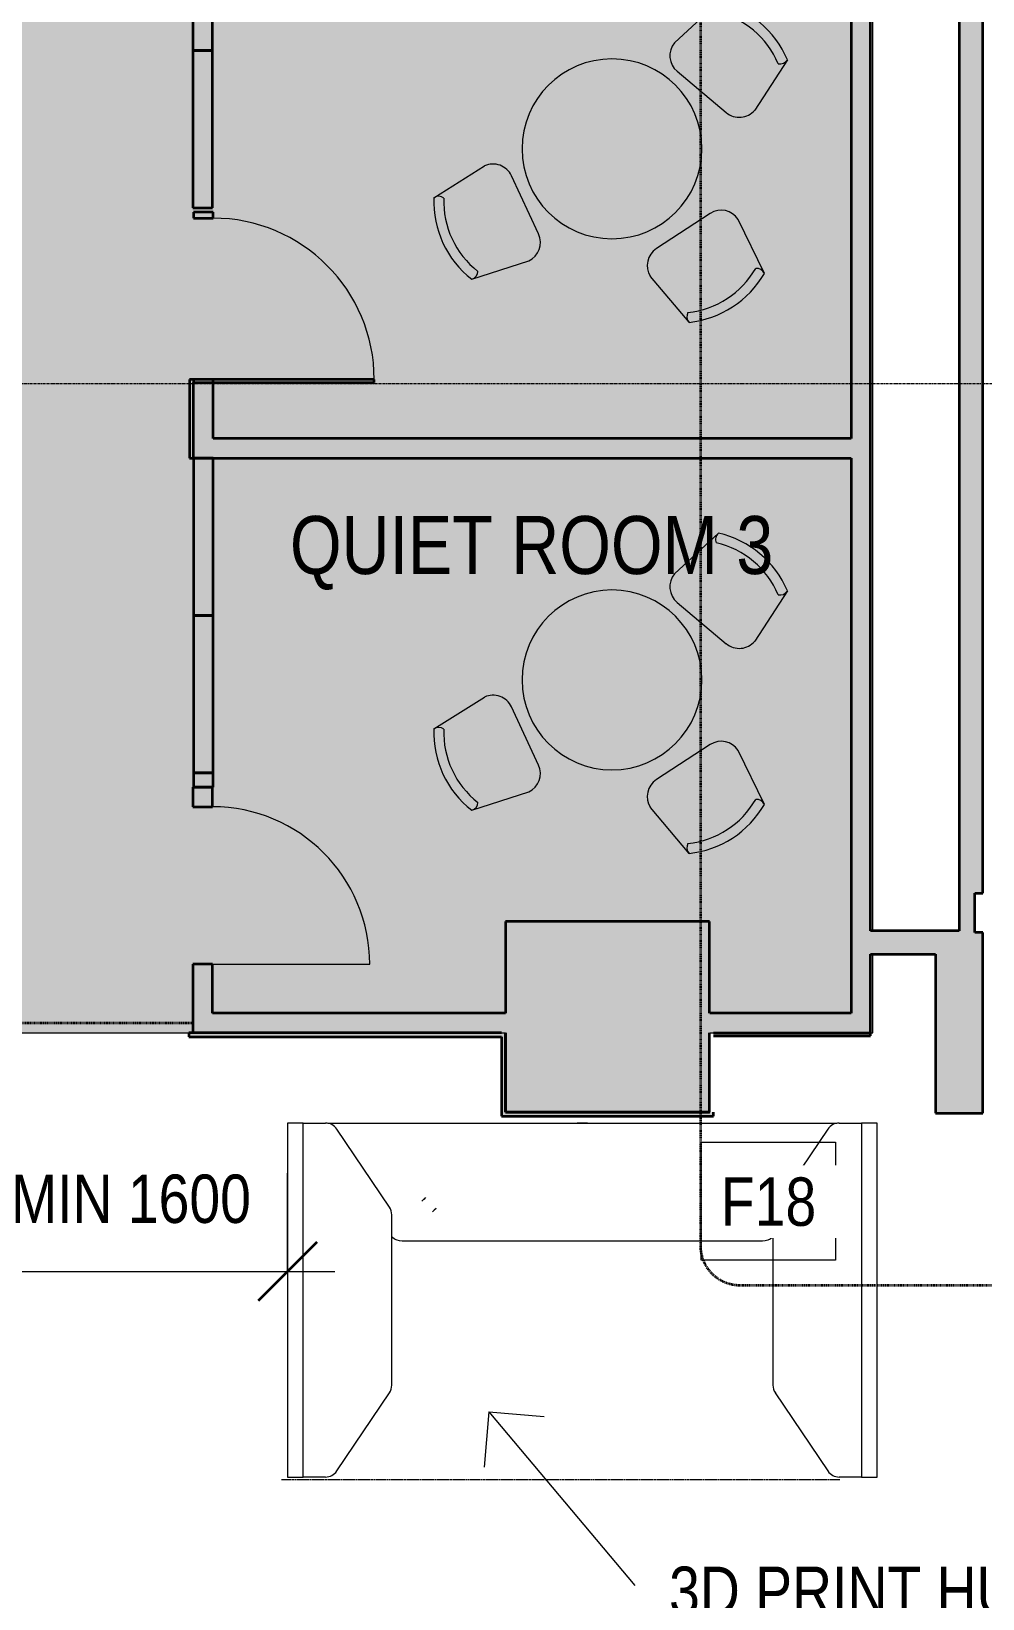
# Model space of a CAD drawing. Header units: millimetres. Extents: x -31381 to 39197, y -15686 to 26001.
# Drawn here: x 13402 to 18242, y -3419 to 4549 of the extents above; entities that cross this region are included whole.
import ezdxf

# ---------------------------------------------------------------- set-up
doc = ezdxf.new("R2010")
doc.units = ezdxf.units.MM
for name, pattern in [('BVNDH-Dash', [6, 3, -3]), ('BVNDH-Grid Line', [22.225, 12.7, -3.175, 3.175, -3.175]), ('BVNDH-Overhead', [6, 4, -2])]:
    doc.linetypes.add(name, pattern=pattern)
for name, color, linetype, lineweight in [('A-ANNO-DIMS', 211, 'Continuous', 9), ('A-ANNO-DIMS-100', 211, 'Continuous', 9), ('A-ANNO-SYMB', 150, 'Continuous', 9), ('A-AREA', 32, 'BVNDH-Dash', 35), ('A-AREA-IDEN', 2, 'Continuous', 9), ('A-COLS', 52, 'Continuous', 13), ('A-DETL-GENF', 92, 'Continuous', 9), ('A-DETL-THIN', 151, 'Continuous', 9), ('A-DOOR', 31, 'Continuous', 13), ('A-GLAZ-CURT', 52, 'Continuous', 13), ('A-WALL', 113, 'Continuous', 13), ('A-WALL-PATT', 111, 'Continuous', 13), ('G-ANNO-TEXT', 231, 'Continuous', 9), ('G-IMPT', 8, 'Continuous', 9), ('I-FURN', 30, 'Continuous', 13), ('I-WALL', 2, 'Continuous', 13), ('S-GRID', 1, 'Continuous', 9)]:
    doc.layers.add(name, color=color, linetype=linetype, lineweight=lineweight)
doc.styles.add('Arial Narrow_1', font='ARIALN.TTF', dxfattribs={"height": 294.984802})
doc.styles.add('Arial Narrow_2', font='ARIALN.TTF', dxfattribs={"height": 245.820669})
doc.dimstyles.new('BVNDH_2_5mm_with_CL_ROUNDED', dxfattribs={"dimscale": 304.8, "dimtxt": 250, "dimasz": 0.984252, "dimexe": 0.787402, "dimexo": 0.0625, "dimgap": 0.574147, "dimtad": 1, "dimdec": 0, "dimrnd": 10, "dimzin": 0, "dimdsep": 46, "dimtxsty": 'Arial Narrow_2', "dimblk1": 'OBLIQUE', "dimblk2": 'OBLIQUE', "dimsah": 1, "dimcen": 0.09, "dimdle": 0.787402, "dimazin": 0, "dimtfac": 1, "dimtdec": 4, "dimtix": 1, "dimtmove": 0, "dimatfit": 3, "dimfxl": 1.64042, "dimfxlon": 1, "dimtvp": 1, "dimtolj": 1, "dimtzin": 0, "dimarcsym": 2})

# ---------------------------------------------------------------- blocks, each defined once
blk = doc.blocks.new('System Panel - Glazed-401613-Level 9 201 Kent St 1_100')
at = {"layer": 'A-GLAZ-CURT'}
blk.add_hatch(color=254, dxfattribs=at).paths.add_polyline_path([(400, -150), (400, -50), (-400, -50), (-400, -150), (364.6, -150)], flags=0)
at = {"layer": 'A-GLAZ-CURT', "color": 47, "lineweight": 35}
for p, q in [((400, -50), (-400, -50)), ((-400, -50), (-400, -150)), ((400, -150), (400, -50)), ((-400, -150), (400, -150))]:
    blk.add_line(p, q, dxfattribs=at)
blk = doc.blocks.new('System Panel - Glazed-2411849-Level 9 201 Kent St 1_100')
at = {"layer": 'A-GLAZ-CURT'}
blk.add_hatch(color=254, dxfattribs=at).paths.add_polyline_path([(36.4, -50), (-36.4, -50), (-36.4, -150), (36.4, -150), (36.4, -53)], flags=0)
at = {"layer": 'A-GLAZ-CURT', "color": 47, "lineweight": 35}
for p, q in [((36.4, -50), (-36.4, -50)), ((-36.4, -50), (-36.4, -150)), ((36.4, -150), (36.4, -50)), ((-36.4, -150), (36.4, -150))]:
    blk.add_line(p, q, dxfattribs=at)
blk = doc.blocks.new('Round_Coffee_Table_2405 - Round_Coffee_Table_2405-400399-Level 9 201 Kent St 1_100')
at = {"layer": 'I-FURN', "lineweight": 9}
for start, end in [(360, 180), (180, 360)]:
    blk.add_arc((0, 0), 457.2, start, end, dxfattribs=at)
blk = doc.blocks.new('Chair-Desk - Chair-Desk-401080-Level 9 201 Kent St 1_100')
at = {"layer": 'I-FURN', "lineweight": 9}
for p, q in [((-228.6, 0), (-266.4, -302.4)), ((228.6, 0), (265.8, -302.4)), ((-163.6, -405.3), (163, -405.3))]:
    blk.add_line(p, q, dxfattribs=at)
for centre, radius, start, end in [((-186, -6.7), 43.1, 170.99707, 243.1852), ((0, -446.9), 502, 62.90887, 117.09113), ((0, -446.9), 451.2, 62.90887, 117.09113), ((186, -6.7), 43.1, 296.8148, 9.00293), ((-163.6, -302.4), 102.8, 180, 270), ((163, -302.4), 102.8, 270, 0)]:
    blk.add_arc(centre, radius, start, end, dxfattribs=at)
blk = doc.blocks.new('Columns13 - Columns-1587185-Level 9 201 Kent St 1_100')
at = {"layer": 'A-WALL-PATT'}
h = blk.add_hatch(color=254, dxfattribs=at)
h.paths.add_polyline_path([(12980.5, -7571), (14019.9, -7571), (14019.9, -7168.3), (12980.5, -7168.3)], flags=0)
h.paths.add_polyline_path([(14019.9, -7068.3), (14019.9, -6601.6), (12980.5, -6601.6), (12980.5, -7068.3), (13607.1, -7068.3)], flags=0)
at = {"layer": 'A-WALL', "color": 47, "lineweight": 35}
for p, q in [((14019.9, -6601.6), (12980.5, -6601.6)), ((12980.5, -6601.6), (12980.5, -7068.3)), ((14019.9, -7068.3), (14019.9, -6601.6)), ((12980.5, -7168.3), (12980.5, -7571)), ((14019.9, -7571), (14019.9, -7168.3)), ((12980.5, -7571), (14019.9, -7571))]:
    blk.add_line(p, q, dxfattribs=at)
blk = doc.blocks.new('3d Print Hut1 - 3d Print Hut-1756857-Level 9 201 Kent St 1_100')
at = {"layer": 'I-FURN', "linetype": 'BVNDH-Overhead', "lineweight": 9}
blk.add_line((14569.3, -2966.1), (17411.3, -2966.1), dxfattribs=at)
blk = doc.blocks.new('Furniture 10 - 3D Print Hut Cropped_sat-1760786-Level 9 201 Kent St 1_100')
at = {"layer": 'G-IMPT'}
for p, q in [((80, 1800), (0, 1800)), ((0, 1800), (0, 0)), ((80, 0), (80, 1800)), ((80, 1800), (192.7, 1800)), ((206.5, 1798.3), (205.6, 1800)), ((518.1, 1372.1), (250.8, 1769.1)), ((1473.4, 1801.5), (1526.6, 1801.5)), ((1473.4, 1801.5), (1473.4, 1800)), ((1526.6, 1800), (1526.6, 1801.5)), ((2749.2, 1769.1), (2481.9, 1372.1)), ((2794.4, 1800), (2793.5, 1798.3)), ((2807.3, 1800), (2920, 1800)), ((3000, 1800), (2920, 1800)), ((2920, 1800), (2920, 0)), ((3000, 0), (3000, 1800)), ((692.3, 1411.9), (683.1, 1402.7)), ((702.2, 1421.8), (692.3, 1411.8)), ((702.5, 1420.7), (693, 1411.1)), ((737.5, 1348.2), (746.8, 1357.5)), ((746.1, 1358.2), (755.6, 1367.7)), ((746.8, 1357.5), (756.8, 1367.5)), ((2243.2, 1367.5), (2253.2, 1357.5)), ((2244.4, 1367.7), (2253.9, 1358.2)), ((2253.2, 1357.5), (2262.5, 1348.2)), ((2307, 1411.1), (2297.5, 1420.7)), ((2307.7, 1411.8), (2297.8, 1421.8)), ((2316.9, 1402.7), (2307.7, 1411.9)), ((530, 467), (530, 1333)), ((2470, 1333), (2470, 467)), ((250.8, 30.9), (518.1, 427.9)), ((2481.9, 427.9), (2749.2, 30.9)), ((0, 0), (80, 0)), ((192.7, 0), (80, 0)), ((2920, 0), (2807.3, 0)), ((2920, 0), (3000, 0))]:
    blk.add_line(p, q, dxfattribs=at)
at = {"layer": 'G-IMPT', "flags": 128}
for points in [[(205.6, 1800), (493.2, 1800), (780.9, 1800), (1068.5, 1800), (1356.2, 1800), (1643.8, 1800), (1931.5, 1800), (2219.1, 1800), (2506.8, 1800), (2794.4, 1800)], [(583, 1200), (569.7, 1201.1), (556.9, 1204.4), (544.7, 1209.9), (533.7, 1217.4), (529.8, 1220.9)], [(2417, 1200), (2213.3, 1200), (2009.5, 1200), (1805.7, 1200), (1601.9, 1200), (1398.1, 1200), (1194.3, 1200), (990.5, 1200), (786.7, 1200), (583, 1200)], [(2470.2, 1220.9), (2466.2, 1217.4), (2455.3, 1209.9), (2443.1, 1204.4), (2430.3, 1201.1), (2417, 1200)]]:
    blk.add_lwpolyline(points, dxfattribs=at)
at = {"layer": 'G-IMPT'}
for centre, start, end in [((192.7, 1730), 33.95003, 90), ((2807.3, 1730), 90, 146.04997), ((460, 1333), 360, 33.95003), ((2540, 1333), 146.04997, 180), ((460, 467), 326.04997, 360), ((2540, 467), 180, 213.95003), ((192.7, 70), 270, 326.04997), ((2807.3, 70), 213.95003, 270)]:
    blk.add_arc(centre, 70, start, end, dxfattribs=at)
blk = doc.blocks.new('Furniture 10 - Furniture 10-1760788-Level 9 201 Kent St 1_100')
blk.add_blockref('Furniture 10 - 3D Print Hut Cropped_sat-1760786-Level 9 201 Kent St 1_100', (14391.6, -2954.5))
blk = doc.blocks.new('Concept Single Door_DOR - 800 x 2075-2411839-Level 9 201 Kent St 1_100')
at = {"layer": 'A-DOOR', "color": 67}
blk.add_line((400, 50), (400, 850), dxfattribs=at)
blk.add_arc((400, 50), 800, 90, 180, dxfattribs=at)
blk = doc.blocks.new('Concept Single Door_DOR - 820 x 2100-1321163-Level 9 201 Kent St 1_100')
at = {"layer": 'A-DOOR', "color": 67}
blk.add_line((410, 50), (410, 870), dxfattribs=at)
blk.add_arc((410, 50), 820, 90, 180, dxfattribs=at)
blk = doc.blocks.new('DIMBLOCK7-Level 9 201 Kent St 1_100')
at = {"layer": 'A-ANNO-DIMS-100'}
for p, q in [((13105.5, -1255.1), (13105.5, -1995.1)), ((13105.5, -1755.1), (13105.5, -1255.1)), ((14705.5, -1255.1), (14705.5, -1995.1)), ((14705.5, -1755.1), (14705.5, -1255.1)), ((12865.5, -1755.1), (14945.5, -1755.1))]:
    blk.add_line(p, q, dxfattribs=at)
at = {"layer": 'A-ANNO-DIMS-100', "lineweight": 35}
for p, q in [((13105.5, -1755.1), (13255.5, -1605.1)), ((14705.5, -1755.1), (14855.5, -1605.1)), ((13105.5, -1755.1), (12955.5, -1905.1)), ((14705.5, -1755.1), (14555.5, -1905.1))]:
    blk.add_line(p, q, dxfattribs=at)
at = {"layer": 'A-ANNO-DIMS-100', "color": 0, "insert": (13298.4, -1262.8), "char_height": 245.82, "width": 1457.143, "attachment_point": 1, "line_spacing_factor": 0.968573, "style": 'Arial Narrow_2'}
blk.add_mtext('MIN 1600', dxfattribs=at)
blk = doc.blocks.new('_Oblique')
at = {"color": 0, "linetype": 'ByBlock', "lineweight": -2}
blk.add_line((-0.5, -0.5), (0.5, 0.5), dxfattribs=at)

msp = doc.modelspace()

# ---------------------------------------------------------------- hatches: boundary and pattern name
at = {"layer": 'A-DETL-GENF'}
h = msp.add_hatch(color=9, dxfattribs=at)
h.paths.add_polyline_path([(-28729.7, -11131.1), (-25160.5, -11131.1), (-25160.5, -9801.1), (-24535.5, -9801.1), (-24535.5, -11131.1), (-14359.1, -11131.1), (-14359.1, -9801.1), (-13734.1, -9801.1), (-13734.1, -11131.1), (-3550.9, -11131.1), (-3550.9, -9801.1), (-2925.9, -9801.1), (-2925.9, -11131.1), (780.2, -11131.1), (780.2, -5814.1), (880.2, -5814.1), (880.2, -542.9), (855.3, -542.9), (855.3, -4575.8), (-2473.7, -4575.8), (-2473.7, -542.9), (-2523.7, -542.9), (-2523.7, -342.9), (-1898.7, -342.9), (-1898.7, 1233.2), (-4518.7, 1233.2), (-4518.7, 708.2), (-4718.7, 708.2), (-4718.7, 858.2), (-5143.7, 858.2), (-5143.7, 1658.2), (-4718.7, 1658.2), (-4718.7, 5612.8), (-7543.7, 5612.8), (-7543.7, 4981), (-6089.3, 4981), (-6089.3, 4931), (-7543.7, 4931), (-7543.7, 4099.7), (-6089.3, 4099.7), (-6089.3, 4049.7), (-7543.7, 4049.7), (-7543.7, 3243.2), (-6089.3, 3243.2), (-6089.3, 3193.2), (-7543.7, 3193.2), (-7543.7, 2387.3), (-6089.3, 2387.3), (-6089.3, 2337.3), (-7543.7, 2337.3), (-7543.7, 1558.2), (-6093.7, 1558.2), (-6093.7, 1358.2), (-6203.7, 1358.2), (-6203.7, 1333.2), (-6843.7, 1333.2), (-6843.7, -342.9), (-4718.7, -342.9), (-4718.7, -111.8), (-4518.7, -111.8), (-4518.7, -342.9), (-3343.7, -342.9), (-3343.7, -542.9), (-3393.7, -542.9), (-3393.7, -4481.8), (-3403.7, -4481.8), (-3403.7, -4486.8), (-10713.7, -4486.8), (-10713.7, -4536.8), (-10813.7, -4536.8), (-10813.7, -4486.8), (-10833.7, -4486.8), (-10833.7, -4536.8), (-14983.7, -4536.8), (-14983.7, -361.8), (-14078.7, -361.8), (-14078.7, 11598.2), (-14148.9, 11598.2), (-14148.9, 16903.2), (-14153.7, 16903.2), (-14153.7, 17003.2), (886.3, 17003.2), (886.3, 13043.2), (-1868.3, 13043.2), (-1868.3, 11698.2), (-732.1, 11698.2), (-732.1, 11498.2), (-1698.7, 11498.2), (-1698.7, 11378.2), (-1898.7, 11378.2), (-1898.7, 11498.2), (-4518.7, 11498.2), (-4518.7, 11398.2), (-4718.7, 11398.2), (-4718.7, 11498.2), (-5943.7, 11498.2), (-5943.7, 9918.2), (-7543.7, 9918.2), (-7543.7, 9171.2), (-6089.3, 9171.2), (-6089.3, 9121.2), (-7543.7, 9121.2), (-7543.7, 8339.3), (-6089.3, 8339.3), (-6089.3, 8289.3), (-7543.7, 8289.3), (-7543.7, 7505.4), (-6089.3, 7505.4), (-6089.3, 7455.4), (-7543.7, 7455.4), (-7543.7, 6671.4), (-6089.3, 6671.4), (-6089.3, 6621.4), (-7543.7, 6621.4), (-7543.7, 5812.8), (-4718.7, 5812.8), (-4718.7, 10398.2), (-4518.7, 10398.2), (-4518.7, 9983.2), (-1898.7, 9983.2), (-1898.7, 10378.2), (-1698.7, 10378.2), (-1698.7, 10258.2), (146.3, 10258.2), (146.3, 11698.2), (6682.5, 11698.2), (9252.5, 9128.2), (12414.3, 9128.2), (12414.3, -442.9), (12364.3, -442.9), (12364.3, -541.8), (14223.3, -541.8), (14223.3, -192.9), (14323.3, -192.9), (14323.3, -442.9), (15813.8, -442.9), (15813.8, 23.8), (16853.3, 23.8), (16853.3, -442.9), (17572.5, -442.9), (17572.5, 2379.8), (14326.3, 2379.8), (14326.3, 707.1), (14323.3, 707.1), (14323.3, 607.1), (14223.3, 607.1), (14223.3, 707.1), (14226.3, 707.1), (14226.3, 2379.8), (14206.3, 2379.8), (14206.3, 2779.8), (15146.3, 2779.8), (15146.3, 2764.8), (14326.3, 2764.8), (14326.3, 2479.8), (17572.5, 2479.8), (17572.5, 5251.5), (14323.3, 5251.5), (14323.3, 3651.5), (14223.3, 3651.5), (14223.3, 5251.5), (14203.3, 5251.5), (14203.3, 5651.5), (15143.3, 5651.5), (15143.3, 5636.5), (14323.3, 5636.5), (14323.3, 5351.5), (17572.5, 5351.5), (17572.5, 8028.2), (14323.3, 8028.2), (14323.3, 6471.5), (14223.3, 6471.5), (14223.3, 8143.2), (17572.5, 8143.2), (17572.5, 8173.5), (17672.5, 8173.5), (17672.5, 7573.5), (17683.3, 7573.5), (17682.7, 8178.2), (17009.9, 8178.2), (17009.9, 14235.4), (15494.5, 14235.4), (7373.3, 22319.3), (7373.3, 22321.1), (6922.2, 22321.1), (6922.2, 23648.2), (-13748.7, 23648.2), (-13748.8, 22308.7), (-14373.8, 22308.7), (-14373.8, 23648.7), (-24548.7, 23648.2), (-24548.8, 22309), (-25173.8, 22309), (-25173.8, 23649), (-27487.6, 23648.2), (-28729.7, 22382.8), (-28729.7, -11128.9)], flags=0)
h.paths.add_polyline_path([(-28725.7, -7564.5), (-28725.7, -6925.3), (-27689.8, -6925.3), (-27689.8, -7564.5), (-27736.4, -7564.5)], flags=0)
h.paths.add_polyline_path([(826.3, -4561.8), (826.3, -542.9), (-2373.7, -542.9), (-2373.7, -4561.8), (-388.8, -4561.8)], flags=0)
h.paths.add_polyline_path([(-14341.8, -4436.8), (-10933.7, -4436.8), (-10933.7, -542.9), (-14078.7, -542.9), (-14078.7, -461.8), (-14883.7, -461.8), (-14883.7, -4436.8), (-14588.5, -4436.8)], flags=0)
h.paths.add_polyline_path([(-7633.7, -4386.8), (-5893.7, -4386.8), (-5893.7, -4278.5), (-5793.7, -4278.5), (-5793.7, -4386.8), (-3493.7, -4386.8), (-3493.7, -542.9), (-5793.7, -542.9), (-5793.7, -3516.5), (-5893.7, -3516.5), (-5893.7, -542.9), (-10713.7, -542.9), (-10713.7, -4386.8), (-7867, -4386.8)], flags=0)
h.paths.add_polyline_path([(-10813.7, -4386.8), (-10813.7, -542.9), (-10833.7, -542.9), (-10833.7, -4386.8)], flags=0)
h.paths.add_polyline_path([(-19959.8, -1009.2), (-19959.8, 19.5), (-18920.5, 19.5), (-18920.5, -1009.2), (-19944.7, -1009.2)], flags=0)
h.paths.add_polyline_path([(12233.1, -541.8), (12296.3, -541.8), (12296.3, -442.9), (12314.3, -442.9), (12314.3, 4481.2), (9381.3, 4481.2), (9381.3, -342.9), (9386.3, -342.9), (9386.3, -442.9), (11476.3, -442.9), (11476.3, -541.8)], flags=0)
h.paths.add_polyline_path([(17683.3, -541.8), (17683.3, -142.9), (17672.5, -142.9), (17672.5, -541.8)], flags=0)
h.paths.add_polyline_path([(3991.3, -524.9), (3991.3, 1468.2), (4191.3, 1468.2), (4191.3, 881), (6656.3, 881), (6656.3, 3429.5), (4191.3, 3429.5), (4191.3, 2878.2), (3991.3, 2878.2), (3991.3, 4108.2), (4191.3, 4108.2), (4191.3, 3629.5), (6656.3, 3629.5), (6656.3, 5998.2), (4191.3, 5998.2), (4191.3, 5518.2), (3991.3, 5518.2), (3991.3, 6748.2), (4191.3, 6748.2), (4191.3, 6198.2), (6656.3, 6198.2), (6656.3, 8757.1), (4191.3, 8757.1), (4191.3, 8158.2), (3991.3, 8158.2), (3991.3, 9388.2), (4191.3, 9388.2), (4191.3, 8957.1), (6656.3, 8957.1), (6656.3, 11413.2), (6571.4, 11498.2), (4191.3, 11498.2), (4191.3, 10798.2), (3991.3, 10798.2), (3991.3, 11680.2), (3983.3, 11680.2), (3983.3, 8064.2), (3991.3, 8064.2), (3991.3, 8058.2), (3983.3, 8058.2), (3983.3, 6848.2), (3991.3, 6848.2), (3991.3, 6842.2), (3983.3, 6842.2), (3983.3, 5424.2), (3991.3, 5424.2), (3991.3, 5418.2), (3983.3, 5418.2), (3983.3, 4208.2), (3991.3, 4208.2), (3991.3, 4202.2), (3983.3, 4202.2), (3983.3, 2784.2), (3991.3, 2784.2), (3991.3, 2778.2), (3983.3, 2778.2), (3983.3, 1568.2), (3991.3, 1568.2), (3991.3, 1562.2), (3983.3, 1562.2), (3983.3, -524.9)], flags=0)
h.paths.add_polyline_path([(-388.8, -342.9), (743.3, -342.9), (743.3, -202.9), (943.3, -202.9), (943.3, 842.1), (223.3, 842.1), (223.3, 867.1), (743.3, 867.1), (743.3, 1758.2), (83.8, 1758.2), (83.8, 1958.2), (743.3, 1958.2), (743.3, 4933.2), (-1698.7, 4933.2), (-1698.7, 1958.2), (-1056.2, 1958.2), (-1056.2, 1758.2), (-1698.7, 1758.2), (-1698.7, -342.9), (-765, -342.9)], flags=0)
h.paths.add_polyline_path([(433.6, -197.9), (223.3, -197.9), (223.3, -172.9), (743.3, -172.9), (743.3, -197.9)], flags=0)
h.paths.add_polyline_path([(17672.5, -22.9), (17683.3, -22.9), (17683.3, 7453.5), (17672.5, 7453.5), (17672.5, 167.1)], flags=0)
h.paths.add_polyline_path([(-4943.7, 1058.2), (-4718.7, 1058.2), (-4718.7, 1458.2), (-4943.7, 1458.2), (-4943.7, 1233.2)], flags=0)
h.paths.add_polyline_path([(-1898.7, 1433.2), (-1898.7, 4083.2), (-4518.7, 4083.2), (-4518.7, 1433.2), (-4290.2, 1433.2)], flags=0)
h.paths.add_polyline_path([(-28725.7, 3235.5), (-28725.7, 3874.7), (-27402.5, 3874.7), (-27402.5, 3419.9), (-27468.8, 3416.4), (-27467.8, 3396.4), (-27402.5, 3399.8), (-27402.5, 3235.5), (-27736.4, 3235.5)], flags=0)
h.paths.add_polyline_path([(14323.3, 3599.8), (14226.3, 3599.8), (14226.3, 3629.8), (14326.3, 3629.8), (14326.3, 3599.8)], flags=0)
h.paths.add_polyline_path([(-1898.7, 4283.2), (-1898.7, 6933.2), (-4518.7, 6933.2), (-4518.7, 4283.2), (-4502.2, 4283.2)], flags=0)
h.paths.add_polyline_path([(9401.3, 4601.2), (9406.3, 4601.2), (9406.3, 9008.2), (9401.3, 9008.2), (9401.3, 4615.2)], flags=0)
h.paths.add_polyline_path([(-1637.2, 5133.2), (743.3, 5133.2), (743.3, 5578.2), (943.3, 5578.2), (943.3, 6393.2), (743.3, 6393.2), (743.3, 6758.2), (-1698.7, 6758.2), (-1698.7, 5133.2)], flags=0)
h.paths.add_polyline_path([(-388.8, 6958.2), (743.3, 6958.2), (743.3, 7843.2), (943.3, 7843.2), (943.3, 8643.2), (743.3, 8643.2), (743.3, 9483.2), (-673.7, 9483.2), (-673.7, 8358.2), (-1698.7, 8358.2), (-1698.7, 6958.2)], flags=0)
h.paths.add_polyline_path([(-4518.7, 7133.2), (-1898.7, 7133.2), (-1898.7, 9783.2), (-4518.7, 9783.2), (-4518.7, 8358.2)], flags=0)
h.paths.add_polyline_path([(-873.7, 8558.2), (-873.7, 9483.2), (-1698.7, 9483.2), (-1698.7, 8558.2), (-1082.1, 8558.2)], flags=0)
h.paths.add_polyline_path([(-27402.5, 8636.5), (-28725.7, 8636.5), (-28725.7, 9275.7), (-27402.5, 9275.7), (-27402.5, 8657.2)], flags=0)
h.paths.add_polyline_path([(9381.3, 8971.1), (9381.3, 9028.2), (9324.2, 9028.2), (9344.8, 9007.6)], flags=0)
h.paths.add_polyline_path([(346.3, 9683.2), (743.3, 9683.2), (743.3, 11498.2), (346.3, 11498.2), (346.3, 10058.2), (-1698.7, 10058.2), (-1698.7, 9683.2), (146.3, 9683.2)], flags=0)
h.paths.add_polyline_path([(16853.3, 11157.2), (15803.3, 11157.2), (15803.3, 12222.2), (16873.3, 12222.2), (16873.3, 11157.2)], flags=0)
h.paths.add_polyline_path([(-19959.8, 11203.6), (-19959.8, 12171.3), (-18920.5, 12171.3), (-18920.5, 11203.6), (-19321.8, 11203.6)], flags=0)
h.paths.add_polyline_path([(-4518.7, 11698.2), (-2068.3, 11698.2), (-2068.3, 16903.2), (-10083.5, 16903.2), (-10083.5, 11698.2), (-6268.3, 11698.2), (-6268.3, 16898.2), (-6068.3, 16898.2), (-6068.3, 11698.2), (-4596.2, 11698.2)], flags=0)
h.paths.add_polyline_path([(-13010.8, 11698.2), (-10283.5, 11698.2), (-10283.5, 16903.2), (-14048.9, 16903.2), (-14048.9, 11698.2), (-13643.7, 11698.2)], flags=0)
h.paths.add_polyline_path([(3943.3, 11703.2), (963.3, 11703.2), (963.3, 11718.2), (3971.3, 11718.2), (3971.3, 11703.2), (3961.3, 11703.2)], flags=0)
h.paths.add_polyline_path([(743.3, 13143.2), (786.3, 13143.2), (786.3, 16903.2), (-1868.3, 16903.2), (-1868.3, 13143.2), (346.3, 13143.2)], flags=0)
h.paths.add_polyline_path([(15608, 14510.4), (7667.4, 22451), (7667.4, 23931), (-27592.6, 23931), (-27599.6, 23924), (7646.7, 23923.1), (7648.2, 22433.7), (15595.6, 14522.7)], flags=0)
h.paths.add_polyline_path([(-27688.8, 19436.5), (-28725.7, 19436.5), (-28725.7, 20075.7), (-27688.8, 20075.7), (-27688.8, 19894.9)], flags=0)
h.paths.add_polyline_path([(-3077.4, 22306.3), (-3573.7, 22306.3), (-3573.7, 23646.3), (-2948.7, 23646.3), (-2948.7, 22306.3), (-3060.2, 22306.3)], flags=0)
h.paths.add_polyline_path([(-28992.7, 22507.6), (-27738.8, 23784.8), (-28992.7, 22530.9)], flags=0)
at = {"layer": 'A-WALL-PATT', "lineweight": 9}
for color, points in [(9, [(17572.5, -442.9), (17672.5, -442.9), (17672.5, 8173.5), (17572.5, 8173.5), (17572.5, -418.9)]), (256, [(18242.5, -951.5), (18242.5, -32.9), (18202.5, -32.9), (18202.5, 167.1), (18242.5, 167.1), (18242.5, 8173.5), (18122.5, 8173.5), (18122.5, -951.5)]), (256, [(14226.3, 2379.8), (14226.3, 2779.8), (14206.3, 2779.8), (14206.3, 2379.8)]), (256, [(14336.8, 2764.8), (15146.3, 2764.8), (15146.3, 2779.8), (14326.3, 2779.8), (14326.3, 2764.8)]), (9, [(16440.4, 2379.8), (17572.5, 2379.8), (17572.5, 2479.8), (14226.3, 2479.8), (14226.3, 2379.8), (14336.8, 2379.8)]), (256, [(18071.9, -142.9), (18122.5, -142.9), (18122.5, -22.9), (17672.5, -22.9), (17672.5, -142.9), (18002.5, -142.9)]), (256, [(18122.5, -831.5), (18122.5, -142.9), (18002.5, -142.9), (18002.5, -831.5), (18018.2, -831.5)]), (9, [(17672.5, -542.9), (17672.5, -442.9), (14223.3, -442.9), (14223.3, -542.9), (17492.3, -542.9)]), (256, [(14336.8, -562.9), (15793.8, -562.9), (15793.8, -542.9), (14203.3, -542.9), (14203.3, -562.9), (14323.3, -562.9)]), (256, [(15793.8, -965.7), (15813.8, -965.7), (15813.8, -542.9), (15793.8, -542.9), (15793.8, -945.7)]), (256, [(17492.3, -557.9), (17672.5, -557.9), (17672.5, -542.9), (16873.3, -542.9), (16873.3, -557.9), (16966.4, -557.9)]), (256, [(18018.2, -951.5), (18122.5, -951.5), (18122.5, -831.5), (18002.5, -831.5), (18002.5, -951.5)]), (256, [(16632.4, -965.7), (16873.3, -965.7), (16873.3, -945.7), (15813.8, -945.7), (15813.8, -965.7), (16511.2, -965.7)])]:
    msp.add_hatch(color=color, dxfattribs=at).paths.add_polyline_path(points, flags=0)
h = msp.add_hatch(color=256, dxfattribs=at)
h.paths.add_polyline_path([(14326.3, 2479.8), (14326.3, 2779.8), (14226.3, 2779.8), (14226.3, 2479.8)], flags=0)
h.paths.add_polyline_path([(14326.3, 3599.8), (14326.3, 3629.8), (14226.3, 3629.8), (14226.3, 3599.8), (14323.3, 3599.8)], flags=0)
h = msp.add_hatch(color=9, dxfattribs=at)
h.paths.add_polyline_path([(14323.3, -442.9), (14323.3, -192.9), (14223.3, -192.9), (14223.3, -442.9)], flags=0)
h.paths.add_polyline_path([(14323.3, 607.1), (14323.3, 707.1), (14223.3, 707.1), (14223.3, 607.1), (14226.3, 607.1)], flags=0)

# ---------------------------------------------------------------- linework, layer by layer
at = {"layer": 'A-ANNO-SYMB', "linetype": 'BVNDH-Dash', "lineweight": 35}
for p, q in [((16806.3, 8947.3), (16806.3, -1624.9)), ((17006.3, -1824.9), (34400, -1824.9))]:
    msp.add_line(p, q, dxfattribs=at)
msp.add_arc((17006.3, -1624.9), 200, 180, 270, dxfattribs=at)
at = {"layer": 'A-AREA'}
msp.add_line((14223.3, -492.9), (12364.3, -492.9), dxfattribs=at)
at = {"layer": 'A-DETL-THIN'}
for p, q in [((17683.3, -22.9), (17683.3, 7453.5)), ((17683.3, -541.8), (17683.3, -142.9)), ((12364.3, -541.8), (14223.3, -541.8)), ((17672.5, -541.8), (17683.3, -541.8))]:
    msp.add_line(p, q, dxfattribs=at)
at = {"layer": 'A-WALL', "color": 47, "lineweight": 35}
for p, q in [((17672.5, -22.9), (17672.5, 7453.5)), ((17572.5, 5251.5), (17572.5, 2479.8)), ((17572.5, 2479.8), (14326.3, 2479.8)), ((14226.3, 2379.8), (17572.5, 2379.8)), ((17572.5, 2379.8), (17572.5, -442.9)), ((14323.3, 707.1), (14223.3, 707.1)), ((14223.3, 707.1), (14223.3, 607.1)), ((14323.3, 607.1), (14323.3, 707.1)), ((14223.3, 607.1), (14323.3, 607.1)), ((17672.5, -542.9), (17672.5, -142.9)), ((14323.3, -192.9), (14223.3, -192.9)), ((14223.3, -192.9), (14223.3, -542.9)), ((14323.3, -442.9), (14323.3, -192.9)), ((15813.8, -442.9), (14323.3, -442.9)), ((17572.5, -442.9), (16853.3, -442.9)), ((16873.3, -542.9), (17672.5, -542.9))]:
    msp.add_line(p, q, dxfattribs=at)
at = {"layer": 'A-WALL', "lineweight": 35}
for p, q in [((14326.3, 3629.8), (14226.3, 3629.8)), ((14226.3, 3629.8), (14226.3, 3599.8)), ((14226.3, 3599.8), (14326.3, 3599.8)), ((14326.3, 3599.8), (14326.3, 3629.8)), ((14226.3, 2779.8), (14226.3, 2764.8)), ((14326.3, 2479.8), (14326.3, 2779.8))]:
    msp.add_line(p, q, dxfattribs=at)
at = {"layer": 'A-WALL', "color": 67}
for p, q in [((15793.8, -542.9), (15813.8, -542.9)), ((16853.3, -542.9), (16873.3, -542.9))]:
    msp.add_line(p, q, dxfattribs=at)
at = {"layer": 'G-ANNO-TEXT', "color": 7}
for q in [(15705.1, -2750.7), (16011.1, -2493.2), (16471.9, -3351.4)]:
    msp.add_line((15729.3, -2468.9), q, dxfattribs=at)
at = {"layer": 'G-ANNO-TEXT', "color": 7, "flags": 128}
msp.add_lwpolyline([(16810.4, -1098), (17492.9, -1098), (17492.9, -1698.8), (16810.4, -1698.8)], close=True, dxfattribs=at)
at = {"layer": 'I-WALL', "lineweight": 35}
for p, q in [((18242.5, 167.1), (18242.5, 8053.5)), ((18122.5, 7453.5), (18122.5, -22.9)), ((14206.3, 2779.8), (14206.3, 2379.8)), ((15146.3, 2779.8), (14206.3, 2779.8)), ((14226.3, 2379.8), (14226.3, 2764.8)), ((14226.3, 2764.8), (15146.3, 2764.8)), ((15146.3, 2764.8), (15146.3, 2779.8)), ((14206.3, 2379.8), (14226.3, 2379.8)), ((18202.5, -32.9), (18202.5, 167.1)), ((18202.5, 167.1), (18242.5, 167.1)), ((18122.5, -22.9), (17672.5, -22.9)), ((18242.5, -32.9), (18202.5, -32.9)), ((18242.5, -951.5), (18242.5, -32.9)), ((17672.5, -142.9), (18002.5, -142.9)), ((18002.5, -142.9), (18002.5, -951.5)), ((15793.8, -542.9), (14203.3, -542.9)), ((14203.3, -542.9), (14203.3, -562.9)), ((15813.8, -945.7), (15813.8, -542.9)), ((17672.5, -557.9), (17672.5, -542.9)), ((14203.3, -562.9), (15793.8, -562.9)), ((15793.8, -562.9), (15793.8, -965.7)), ((16873.3, -557.9), (17672.5, -557.9)), ((16853.3, -945.7), (15813.8, -945.7)), ((16873.3, -965.7), (16873.3, -945.7)), ((18002.5, -951.5), (18242.5, -951.5)), ((15793.8, -965.7), (16873.3, -965.7))]:
    msp.add_line(p, q, dxfattribs=at)
at = {"layer": 'S-GRID', "linetype": 'BVNDH-Grid Line'}
msp.add_line((-30080.5, 2758.2), (37896.8, 2758.2), dxfattribs=at)

# ---------------------------------------------------------------- block references
at = {"layer": 'A-COLS', "color": 67}
msp.add_blockref('Columns13 - Columns-1587185-Level 9 201 Kent St 1_100', (2833.3, 6625.4), dxfattribs=at)
at = {"layer": 'A-DOOR', "color": 67, "rotation": 270}
for name, p in [('Concept Single Door_DOR - 820 x 2100-1321163-Level 9 201 Kent St 1_100', (14276.3, 3189.8)), ('Concept Single Door_DOR - 800 x 2075-2411839-Level 9 201 Kent St 1_100', (14273.3, 207.1))]:
    msp.add_blockref(name, p, dxfattribs=at)
at = {"layer": 'A-GLAZ-CURT', "color": 67, "rotation": 269.9999999999999}
for name, p in [('System Panel - Glazed-401613-Level 9 201 Kent St 1_100', (14373.3, 4851.5)), ('System Panel - Glazed-401613-Level 9 201 Kent St 1_100', (14373.3, 4051.5)), ('System Panel - Glazed-401613-Level 9 201 Kent St 1_100', (14376.3, 1979.8)), ('System Panel - Glazed-401613-Level 9 201 Kent St 1_100', (14376.3, 1179.8)), ('System Panel - Glazed-2411849-Level 9 201 Kent St 1_100', (14376.3, 743.4))]:
    msp.add_blockref(name, p, dxfattribs=at)
at = {"layer": 'I-FURN', "lineweight": 9}
for p, rotation in [((17073.4, 4551.5), 319.9999999999984), ((15546.3, 3496.3), 114.999999999999), ((16939.9, 3194.5), 212.9999999999989), ((17073.4, 1851.5), 319.9999999999984), ((15546.3, 796.3), 114.999999999999), ((16939.9, 494.5), 212.9999999999989)]:
    msp.add_blockref('Chair-Desk - Chair-Desk-401080-Level 9 201 Kent St 1_100', p, dxfattribs=dict(at, rotation=rotation))
for name, p in [('Round_Coffee_Table_2405 - Round_Coffee_Table_2405-400399-Level 9 201 Kent St 1_100', (16356.3, 3952)), ('Round_Coffee_Table_2405 - Round_Coffee_Table_2405-400399-Level 9 201 Kent St 1_100', (16356.3, 1252)), ('Furniture 10 - Furniture 10-1760788-Level 9 201 Kent St 1_100', (313.9, 153.7)), ('3d Print Hut1 - 3d Print Hut-1756857-Level 9 201 Kent St 1_100', (104.8, 153.7))]:
    msp.add_blockref(name, p, dxfattribs=at)

# ---------------------------------------------------------------- texts
at = {"layer": 'A-AREA-IDEN', "insert": (14717.6, 2085.3), "char_height": 294.985, "width": 2937.6, "attachment_point": 1, "line_spacing_factor": 0.968573, "style": 'Arial Narrow_1'}
msp.add_mtext('QUIET ROOM 3', dxfattribs=at)
msp.add_mtext('QUIET ROOM 3', dxfattribs=at)
at = {"layer": 'G-ANNO-TEXT', "color": 7, "insert": (16646.9, -3255.9), "char_height": 245.821, "width": 2319, "attachment_point": 1, "line_spacing_factor": 0.968573, "style": 'Arial Narrow_2'}
msp.add_mtext('3D PRINT HUT\\P', dxfattribs=at)

# ---------------------------------------------------------------- dimensions: what is measured, and where the dimension line sits
at = {"layer": 'A-ANNO-DIMS'}
dim = msp.add_linear_dim(base=(14705.5, -1755.1), p1=(13105.5, -1255.1), p2=(14705.5, -1255.1), text='MIN 1600', dimstyle='BVNDH_2_5mm_with_CL_ROUNDED', override={"dimpost": '<>', "dimfxl": 1600}, dxfattribs=at)
dim.commit()
dim.dimension.update_dxf_attribs({"geometry": 'DIMBLOCK7-Level 9 201 Kent St 1_100', "text_midpoint": (13905.5, -1454.6)})

# ---------------------------------------------------------------- next in the draw order: texts
at = {"layer": 'G-ANNO-TEXT', "color": 7, "insert": (16910.4, -1277.6), "char_height": 245.82, "width": 579, "attachment_point": 1, "line_spacing_factor": 0.968573, "style": 'Arial Narrow_2', "bg_fill": 3, "box_fill_scale": 1.25, "bg_fill_color": 0, "bg_fill_transparency": 0}
msp.add_mtext('F18', dxfattribs=at)

doc.saveas('drawing.dxf')
